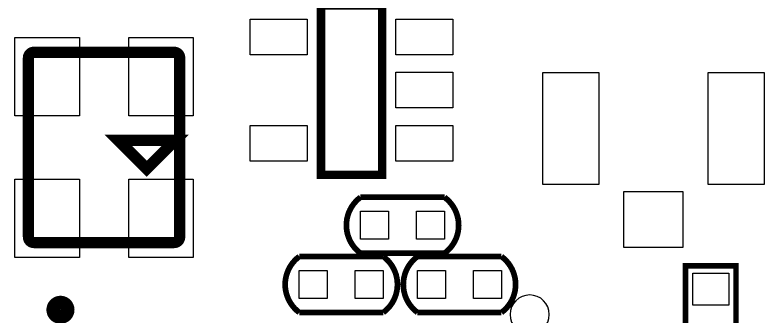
# Model space of a CAD drawing. Extents: x -900 to 3533, y 458 to 4954.
# Drawn here: x 1967 to 2494, y 2127 to 2339 of the extents above; entities that cross this region are included whole.
import ezdxf

# ---------------------------------------------------------------- set-up
doc = ezdxf.new("R2010")
doc.units = 0
doc.header["$MEASUREMENT"] = 0
doc.layers.add('PG_SILKSCREEN_TOP', color=30, linetype='CONTINUOUS')
doc.layers.add('PIN_TOP', color=1, linetype='CONTINUOUS')

msp = doc.modelspace()

# ---------------------------------------------------------------- linework, layer by layer
at = {"layer": 'PG_SILKSCREEN_TOP'}
for points in [[(2225.173, 2226.386, 5.906, 5.906, 0), (2182.173, 2226.386, 5.906, 5.906, 0), (2182.173, 2345.386, 5.906, 5.906, 0), (2225.173, 2345.386, 5.906, 5.906, 0), (2225.173, 2226.386, 5.906, 5.906, 0)], [(2078.932, 2312.503, 7.87, 7.87, 0), (1980.514, 2312.503, 7.87, 7.87, 0.414406), (1976.573, 2308.562, 7.87, 7.87, 0), (1976.572, 2182.586, 7.87, 7.87, 0.414454), (1980.514, 2178.645, 7.87, 7.87, 0), (2078.932, 2178.645, 7.87, 7.87, 0.414418), (2082.873, 2182.586, 7.87, 7.87, 0), (2082.873, 2308.562, 7.87, 7.87, 0.414394), (2078.932, 2312.503, 7.87, 7.87, 0)], [(2079.723, 2250.574, 8, 8, 0), (2039.723, 2250.574, 8, 8, 0), (2059.723, 2230.574, 8, 8, 0), (2079.723, 2250.574, 8, 8, 0)], [(2209.955, 2210.506, 4, 4, 0.503914), (2209.955, 2171.145, 4, 4, 0)], [(2269.015, 2210.506, 4, 4, 0), (2209.955, 2210.506, 4, 4, 0)], [(2269.015, 2210.506, 4, 4, -0.504957), (2269.014, 2171.146, 4, 4, 0)], [(2166.94, 2129.494, 4, 4, -0.504963), (2166.94, 2168.855, 4, 4, 0)], [(2226.001, 2168.855, 4, 4, 0), (2166.94, 2168.855, 4, 4, 0)], [(2209.955, 2171.145, 4, 4, 0), (2269.014, 2171.146, 4, 4, 0)], [(2226, 2129.495, 4, 4, 0.503895), (2226.001, 2168.855, 4, 4, 0)], [(2249.985, 2129.494, 4, 4, -0.504963), (2249.985, 2168.855, 4, 4, 0)], [(2309.045, 2168.854, 4, 4, 0), (2249.985, 2168.855, 4, 4, 0)], [(2309.046, 2129.494, 4, 4, 0.503895), (2309.045, 2168.854, 4, 4, 0)], [(2438.448, 2091.518, 3.937, 3.937, 0), (2438.448, 2162.384, 3.937, 3.937, 0), (2473.882, 2162.384, 3.937, 3.937, 0), (2473.882, 2091.518, 3.937, 3.937, 0), (2438.448, 2091.518, 3.937, 3.937, 0)], [(2004.063, 2131.373, 9.799, 9.799, -0.999969), (1994.127, 2131.373, 9.799, 9.799, -1.000031), (2004.063, 2131.373, 9.799, 9.799, 0)], [(2166.94, 2129.494, 4, 4, 0), (2226, 2129.495, 4, 4, 0)], [(2249.985, 2129.494, 4, 4, 0), (2309.046, 2129.494, 4, 4, 0)]]:
    msp.add_lwpolyline(points, format="xyseb", dxfattribs=at)
msp.add_lwpolyline([(2342.665, 2128.021, 1), (2315.0605, 2128.0205, 1)], format="xyb", close=True, dxfattribs=at)
at = {"layer": 'PIN_TOP'}
for points in [[(2172.492, 2335.788), (2172.492, 2310.788), (2132.492, 2310.788), (2132.492, 2335.788)], [(2274.854, 2335.788), (2274.854, 2310.788), (2234.854, 2310.788), (2234.854, 2335.788)], [(2012.4, 2322.932), (2012.4, 2267.814), (1967.124, 2267.814), (1967.124, 2322.932)], [(2092.322, 2322.932), (2092.322, 2267.814), (2047.046, 2267.814), (2047.046, 2322.932)], [(2274.854, 2298.386), (2274.854, 2273.386), (2234.854, 2273.386), (2234.854, 2298.386)], [(2338.04, 2298.243), (2377.41, 2298.243), (2377.41, 2219.503), (2338.04, 2219.503)], [(2454.182, 2298.243), (2493.552, 2298.243), (2493.552, 2219.503), (2454.182, 2219.503)], [(2172.492, 2260.984), (2172.492, 2235.984), (2132.492, 2235.984), (2132.492, 2260.984)], [(2274.854, 2260.984), (2274.854, 2235.984), (2234.854, 2235.984), (2234.854, 2260.984)], [(2012.4, 2223.334), (2012.4, 2168.216), (1967.124, 2168.216), (1967.124, 2223.334)], [(2092.322, 2223.334), (2092.322, 2168.216), (2047.046, 2168.216), (2047.046, 2223.334)], [(2395.1265, 2214.499), (2436.4655, 2214.499), (2436.4655, 2175.129), (2395.1265, 2175.129)], [(2209.962, 2180.982), (2209.962, 2200.667), (2229.647, 2200.667), (2229.647, 2180.982)], [(2249.322, 2180.982), (2249.322, 2200.667), (2269.007, 2200.667), (2269.007, 2180.982)], [(2186.6335, 2159.0165), (2186.6335, 2139.3315), (2166.9485, 2139.3315), (2166.9485, 2159.0165)], [(2225.9935, 2159.0165), (2225.9935, 2139.3315), (2206.3085, 2139.3315), (2206.3085, 2159.0165)], [(2269.6785, 2159.0175), (2269.6785, 2139.3325), (2249.9935, 2139.3325), (2249.9935, 2159.0175)], [(2309.0385, 2159.0175), (2309.0385, 2139.3325), (2289.3535, 2139.3325), (2289.3535, 2159.0175)], [(2468.7635, 2134.6285), (2443.5665, 2134.6285), (2443.5665, 2157.0695), (2468.7635, 2157.0695)]]:
    msp.add_lwpolyline(points, close=True, dxfattribs=at)

doc.saveas('drawing.dxf')
